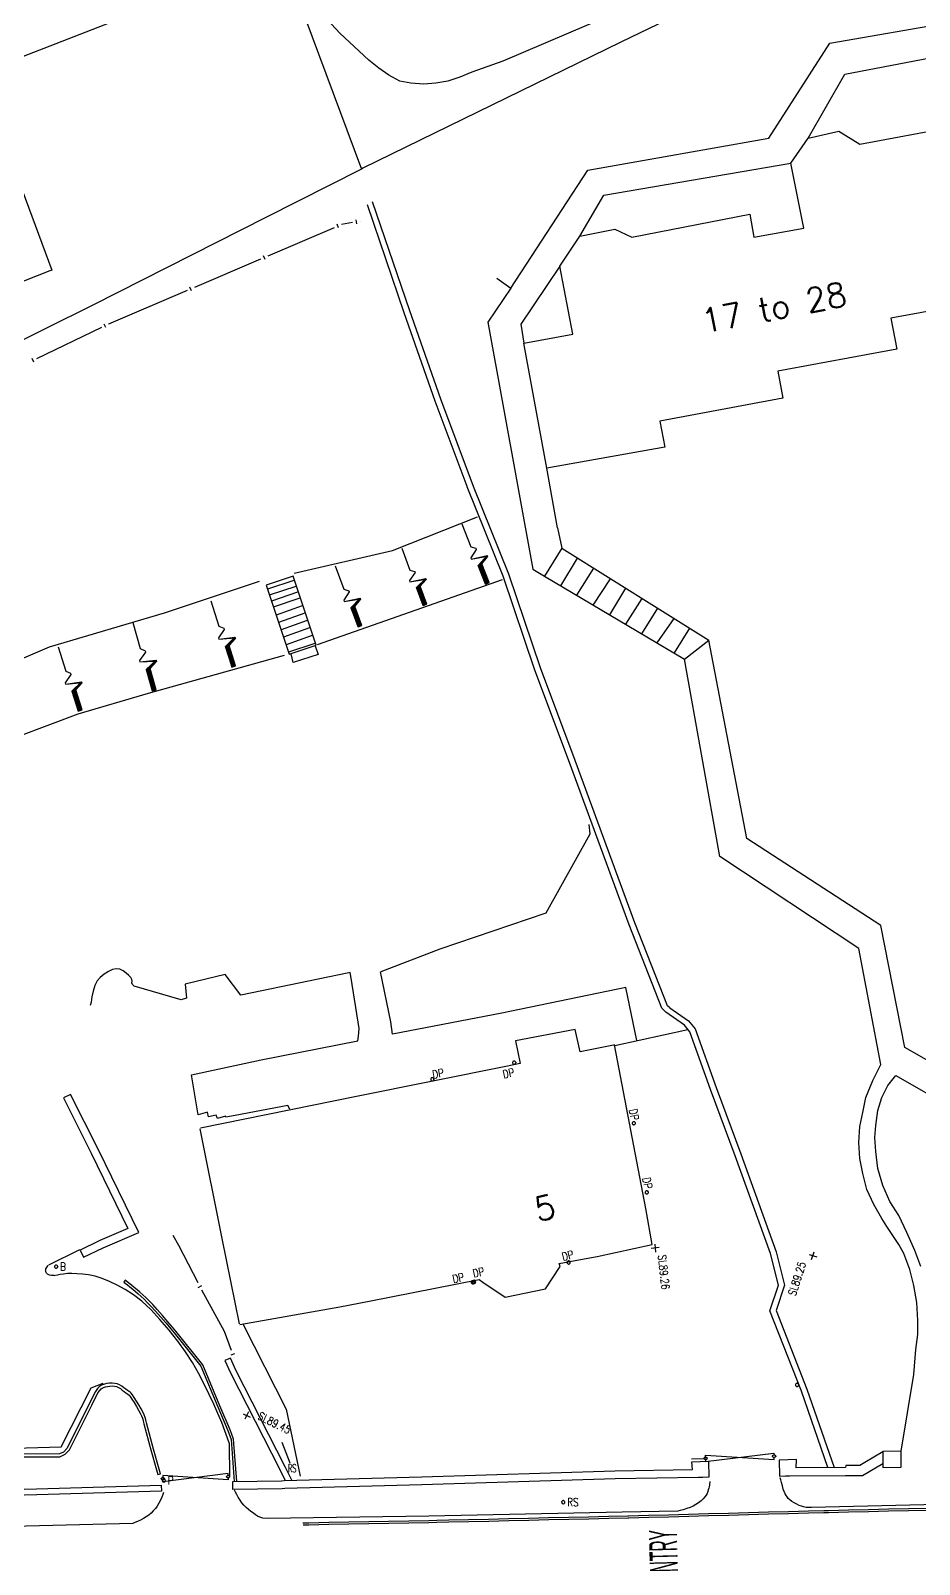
# Model space of a CAD drawing. Extents: x 427500 to 429848, y 434500 to 436505.
# Drawn here: x 427815.6 to 427860, y 436379.2 to 436455.8 of the extents above; entities that cross this region are included whole.
import ezdxf

# ---------------------------------------------------------------- set-up
doc = ezdxf.new("R2010")
doc.units = 0
doc.layers.get('0').update_dxf_attribs({"color": 222})
doc.layers.add('LPTIP_Ex_Base', color=8, linetype='Continuous')
doc.styles.add('ARIAL', font='arial.ttf', dxfattribs={"width": 0.8})
doc.styles.add('MtXpl_Romans', font='romans__.ttf')
doc.styles.get("Standard").update_dxf_attribs({"font": 'romans.shx'})

# ---------------------------------------------------------------- blocks, each defined once
blk = doc.blocks.new('CIRCL')
at = {"color": 0, "linetype": 'ByBlock', "flags": 128}
for points in [[(0.5, 0), (0.475, 0.154), (0.404, 0.293), (0.293, 0.404), (0.154, 0.475), (0, 0.5), (-0.154, 0.475), (-0.293, 0.404), (-0.404, 0.293), (-0.475, 0.154), (-0.5, 0), (-0.475, -0.154), (-0.404, -0.293), (-0.293, -0.404), (-0.154, -0.475), (0, -0.5), (0.154, -0.475), (0.293, -0.404), (0.404, -0.293), (0.475, -0.154)], [(0.5, 0), (0.475, -0.154)]]:
    blk.add_lwpolyline(points, dxfattribs=at)
blk = doc.blocks.new('SPOT')
at = {"color": 0, "linetype": 'ByBlock', "flags": 128}
for points in [[(-0.5, 0), (0.5, 0)], [(0, 0.5), (0, -0.5)]]:
    blk.add_lwpolyline(points, dxfattribs=at)
blk = doc.blocks.new('FENCE_UP')
at = {"color": 0, "linetype": 'ByBlock', "flags": 128}
blk.add_lwpolyline([(0, 0.5), (0, -0.5)], dxfattribs=at)
blk = doc.blocks.new('GATE')
at = {"color": 0, "linetype": 'ByBlock', "flags": 128}
for points in [[(-0.450902, 0), (-0.451904, 0.007014), (-0.455912, 0.014028), (-0.460922, 0.019038), (-0.467936, 0.023046), (-0.475952, 0.024048), (-0.482966, 0.023046), (-0.48998, 0.019038), (-0.49499, 0.014028), (-0.498998, 0.007014), (-0.5, 0), (-0.498998, -0.007014), (-0.49499, -0.014028), (-0.48998, -0.019038), (-0.482966, -0.023046), (-0.475952, -0.024048), (-0.467936, -0.023046), (-0.460922, -0.019038), (-0.455912, -0.014028), (-0.451904, -0.007014)], [(-0.475952, 0.024048), (-0.475952, 0.078156), (0.475952, -0.078156), (0.475952, -0.024048)], [(-0.475952, -0.024048), (-0.475952, -0.078156), (0.475952, 0.078156), (0.475952, 0.024048)], [(-0.450902, 0), (-0.451904, -0.007014)], [(0.5, 0), (0.498998, 0.007014), (0.49499, 0.014028), (0.48998, 0.019038), (0.482966, 0.023046), (0.475952, 0.024048), (0.467936, 0.023046), (0.460922, 0.019038), (0.455912, 0.014028), (0.451904, 0.007014), (0.450902, 0), (0.451904, -0.007014), (0.455912, -0.014028), (0.460922, -0.019038), (0.467936, -0.023046), (0.475952, -0.024048), (0.482966, -0.023046), (0.48998, -0.019038), (0.49499, -0.014028), (0.498998, -0.007014)], [(0.5, 0), (0.498998, -0.007014)]]:
    blk.add_lwpolyline(points, dxfattribs=at)
blk = doc.blocks.new('MH_LINE')
at = {"color": 0, "linetype": 'ByBlock', "flags": 128}
blk.add_lwpolyline([(-0.5, 0), (0.5, 0)], dxfattribs=at)
blk = doc.blocks.new('MH_BANK_L')
at = {"color": 0, "linetype": 'ByBlock', "flags": 128}
for points in [[(-0.19, 0.02005), (-0.5, 0.02005)], [(-0.5, 0.02005), (-0.5, 0.00005)], [(-0.5, 0.01905), (-0.19, 0.01905)], [(-0.5, 0.01795), (-0.19, 0.01795)], [(-0.5, 0.01695), (-0.19, 0.01695)], [(-0.5, 0.01595), (-0.19, 0.01595)], [(-0.5, 0.01495), (-0.19, 0.01495)], [(-0.5, 0.01395), (-0.19, 0.01395)], [(-0.5, 0.01305), (-0.19, 0.01305)], [(-0.5, 0.01205), (-0.19, 0.01205)], [(-0.5, 0.01105), (-0.19, 0.01105)], [(-0.5, 0.01005), (-0.19, 0.01005)], [(-0.5, 0.00905), (-0.19, 0.00905)], [(-0.5, 0.00805), (-0.19, 0.00805)], [(-0.5, 0.00695), (-0.19, 0.00695)], [(-0.5, 0.00595), (-0.19, 0.00595)], [(-0.5, 0.00495), (-0.19, 0.00495)], [(-0.5, 0.00405), (-0.19, 0.00405)], [(-0.5, 0.00295), (-0.19, 0.00295)], [(-0.5, 0.00195), (-0.19, 0.00195)], [(-0.5, 0.00105), (-0.19, 0.00105)], [(-0.5, 0.00005), (-0.19, 0.00005)], [(-0.19, 0.00005), (-0.19, 0.02005)], [(-0.1, -0.04005), (-0.19, 0.02005)], [(-0.19, 0.01905), (-0.101, -0.03995)], [(-0.19, 0.01795), (-0.102, -0.04005)], [(-0.19, 0.01695), (-0.1031, -0.03995)], [(-0.19, 0.01595), (-0.1042, -0.04005)], [(-0.19, 0.01495), (-0.1052, -0.03995)], [(-0.19, 0.01395), (-0.1062, -0.03995)], [(-0.19, 0.01305), (-0.1072, -0.03995)], [(-0.19, 0.01205), (-0.108, -0.03995)], [(-0.19, 0.01105), (-0.109, -0.03995)], [(-0.19, 0.01005), (-0.11, -0.04005)], [(-0.19, 0.00905), (-0.1112, -0.03995)], [(-0.19, 0.00805), (-0.19, 0.00695)], [(-0.19, 0.00805), (-0.1124, -0.04005)], [(-0.19, 0.00695), (-0.1135, -0.03995)], [(-0.19, 0.00595), (-0.1144, -0.03995)], [(-0.19, 0.00495), (-0.1154, -0.03995)], [(-0.19, 0.00405), (-0.1163, -0.03995)], [(-0.19, 0.00295), (-0.1173, -0.03995)], [(-0.19, 0.00195), (-0.1183, -0.03995)], [(-0.19, 0.00105), (-0.1191, -0.04005)], [(-0.19, 0.00005), (-0.12, -0.04005)], [(-0.0601, 0.04005), (-0.11, -0.04005)], [(-0.0601, 0.04005), (-0.109, -0.03995)], [(-0.0601, 0.04005), (-0.108, -0.03995)], [(-0.0601, 0.04005), (-0.1072, -0.03995)], [(-0.0601, 0.04005), (-0.1062, -0.03995)], [(-0.0601, 0.04005), (-0.1058, -0.03085)], [(-0.0601, 0.04005), (-0.1055, -0.03155)], [(-0.0601, 0.04005), (-0.1052, -0.03995)], [(-0.0601, 0.04005), (-0.1042, -0.04005)], [(-0.0601, 0.04005), (-0.1031, -0.03995)], [(-0.0601, 0.04005), (-0.102, -0.04005)], [(-0.0601, 0.04005), (-0.101, -0.03995)], [(-0.0601, 0.04005), (-0.1, -0.04005)], [(-0.0601, 0.04005), (-0.1, -0.04005)], [(-0.04, 0.04005), (-0.0601, 0.04005)], [(0.05, 0.00005), (-0.04, 0.04005)], [(0.07, 0.00005), (0.05, 0.00005)], [(0.12, 0.02005), (0.07, 0.00005)], [(0.5, 0.02005), (0.12, 0.02005)], [(-0.1, -0.04005), (-0.12, -0.04005)], [(-0.1058, -0.03085), (-0.1137, -0.03085)], [(-0.1055, -0.03155), (-0.1127, -0.03155)], [(-0.1059, -0.03225), (-0.1116, -0.03225)], [(-0.1065, -0.03295), (-0.1105, -0.03295)], [(-0.107, -0.03375), (-0.1094, -0.03375)], [(-0.1075, -0.03445), (-0.1083, -0.03445)], [(-0.1055, -0.03155), (-0.1077, -0.03485)]]:
    blk.add_lwpolyline(points, dxfattribs=at)

msp = doc.modelspace()

# ---------------------------------------------------------------- linework, layer by layer
at = {"layer": 'LPTIP_Ex_Base', "color": 251, "true_color": 0x636466}
for p, q in [((427855.95, 436460.5), (427845.1, 436455.25)), ((427828.15, 436459.6), (427811.13, 436452.94)), ((427852.05, 436459.8), (427839.2, 436454.3)), ((427831.05, 436455.7), (427828.61, 436458.36)), ((427828.61, 436458.36), (427832.13, 436448.91)), ((427855.55, 436455.2), (427865.85, 436457)), ((427832.5, 436454.35), (427831.05, 436455.7)), ((427845.1, 436455.25), (427832.2, 436448.95)), ((427852.5, 436450.45), (427855.55, 436455.2)), ((427856.3, 436453.65), (427862.8, 436454.9)), ((427833, 436453.95), (427832.5, 436454.35)), ((427833.5, 436453.6), (427833, 436453.95)), ((427839.2, 436454.3), (427837.65, 436453.75)), ((427834.05, 436453.3), (427833.5, 436453.6)), ((427834.6, 436453.2), (427834.05, 436453.3)), ((427835.25, 436453.15), (427834.6, 436453.2)), ((427835.85, 436453.2), (427835.25, 436453.15)), ((427836.45, 436453.3), (427835.85, 436453.2)), ((427837.05, 436453.5), (427836.45, 436453.3)), ((427837.65, 436453.75), (427837.05, 436453.5)), ((427854.47, 436450.46), (427856.3, 436453.65)), ((427857.05, 436450.15), (427862.9, 436451.25)), ((427843.45, 436448.85), (427852.5, 436450.45)), ((427853.6, 436449.2), (427854.47, 436450.46)), ((427854.47, 436450.46), (427856, 436450.8)), ((427856, 436450.8), (427857.05, 436450.15)), ((427832.13, 436448.91), (427827.36, 436446.49)), ((427832.2, 436448.95), (427832.13, 436448.91)), ((427839.6, 436442.95), (427843.45, 436448.85)), ((427844.25, 436447.6), (427853.6, 436449.2)), ((427854.25, 436445.95), (427853.6, 436449.2)), ((427815.155, 436447.899), (427816.651, 436443.853)), ((427843.05, 436445.55), (427844.25, 436447.6)), ((427827.36, 436446.49), (427818.7, 436442.1)), ((427845.65, 436445.5), (427851.55, 436446.65)), ((427851.55, 436446.65), (427851.75, 436445.5)), ((427842.05, 436444.05), (427843.05, 436445.55)), ((427843.05, 436445.55), (427844.8, 436445.9)), ((427844.8, 436445.9), (427845.65, 436445.5)), ((427851.75, 436445.5), (427854.25, 436445.95)), ((427842.05, 436444.05), (427840.1, 436441.15)), ((427842.7, 436440.65), (427842.05, 436444.05)), ((427816.558, 436443.817), (427806.65, 436439.95)), ((427816.651, 436443.853), (427816.558, 436443.817)), ((427838.9, 436443.45), (427839.6, 436442.95)), ((427839.6, 436442.95), (427838.45, 436441.25)), ((427864.55, 436442.55), (427858.6, 436441.45)), ((427818.7, 436442.1), (427807.3, 436436.45)), ((427838.45, 436441.25), (427840.7, 436428.9)), ((427840.1, 436441.15), (427840.25, 436440.2)), ((427858.6, 436441.45), (427858.9, 436439.9)), ((427840.25, 436440.2), (427842.7, 436440.65)), ((427841.4, 436433.95), (427840.25, 436440.2)), ((427858.9, 436439.9), (427852.95, 436438.8)), ((427852.95, 436438.8), (427853.2, 436437.45)), ((427853.2, 436437.45), (427847.05, 436436.3)), ((427847.05, 436436.3), (427847.3, 436435)), ((427847.3, 436435), (427841.4, 436433.95)), ((427841.93, 436430.98), (427841.4, 436433.95)), ((427841.93, 436430.98), (427842.15, 436429.95)), ((427842.15, 436429.95), (427841.28, 436428.56)), ((427842.1, 436428.07), (427842.93, 436429.46)), ((427842.15, 436429.95), (427849.5, 436425.35)), ((427840.7, 436428.9), (427841.28, 436428.56)), ((427843.73, 436428.96), (427842.88, 436427.61)), ((427841.28, 436428.56), (427848.28, 436424.41)), ((427843.72, 436427.11), (427844.58, 436428.43)), ((427845.33, 436427.96), (427844.54, 436426.63)), ((427845.35, 436426.15), (427846.16, 436427.44)), ((427846.93, 436426.96), (427846.14, 436425.68)), ((427846.91, 436425.22), (427847.76, 436426.44)), ((427848.54, 436425.95), (427847.76, 436424.72)), ((427848.28, 436424.41), (427849.5, 436425.35)), ((427851.4, 436415.45), (427849.5, 436425.35)), ((427850.05, 436414.55), (427848.28, 436424.41)), ((427858.1, 436411.1), (427851.4, 436415.45)), ((427857, 436409.95), (427850.05, 436414.55)), ((427859.3, 436405), (427858.1, 436411.1)), ((427858.1, 436404.15), (427857, 436409.95)), ((427848.281, 436406.112), (427847.35, 436406.761)), ((427847.558, 436406.981), (427848.487, 436406.334)), ((427848.548, 436405.781), (427848.281, 436406.112)), ((427848.487, 436406.334), (427848.813, 436405.93)), ((427849.581, 436402.89), (427848.548, 436405.781)), ((427848.813, 436405.93), (427849.863, 436402.993)), ((427866.25, 436401), (427859.3, 436405)), ((427857.7, 436403.35), (427858.1, 436404.15)), ((427857.35, 436402.5), (427857.7, 436403.35)), ((427858.45, 436403.1), (427858.85, 436403.6)), ((427858.85, 436403.6), (427867.75, 436398.45)), ((427850.817, 436399.576), (427849.581, 436402.89)), ((427849.863, 436402.993), (427851.099, 436399.68)), ((427858.15, 436402.5), (427858.45, 436403.1)), ((427857.2, 436401.75), (427857.35, 436402.5)), ((427857.85, 436401.1), (427857.95, 436401.85)), ((427857.95, 436401.85), (427858.15, 436402.5)), ((427857, 436400.25), (427857.05, 436401.05)), ((427857.05, 436401.05), (427857.2, 436401.75)), ((427857.8, 436400.5), (427857.85, 436401.1)), ((427857.85, 436399.8), (427857.8, 436400.5)), ((427852.579, 436394.691), (427850.817, 436399.576)), ((427851.099, 436399.68), (427852.866, 436394.779)), ((427857.05, 436399.45), (427857, 436400.25)), ((427857.95, 436398.95), (427857.85, 436399.8)), ((427857.2, 436398.7), (427857.05, 436399.45)), ((427858.2, 436398.1), (427857.95, 436398.95)), ((427857.4, 436397.9), (427857.2, 436398.7)), ((427858.55, 436397.3), (427858.2, 436398.1)), ((427857.75, 436397.15), (427857.4, 436397.9)), ((427859, 436396.6), (427858.55, 436397.3)), ((427858.15, 436396.45), (427857.75, 436397.15)), ((427858.4, 436396.05), (427858.15, 436396.45)), ((427859.4, 436395.75), (427859, 436396.6)), ((427859, 436395.15), (427858.4, 436396.05)), ((427859.8, 436394.85), (427859.4, 436395.75)), ((427859.25, 436394.7), (427859, 436395.15)), ((427852.976, 436393.118), (427852.579, 436394.691)), ((427852.866, 436394.779), (427853.289, 436393.106)), ((427859.55, 436393.9), (427859.25, 436394.7)), ((427860.1, 436394.05), (427859.8, 436394.85)), ((427859.75, 436393.1), (427859.55, 436393.9)), ((427820.32, 436393.363), (427820.246, 436393.268)), ((427820.246, 436393.268), (427820.324, 436393.207)), ((427820.398, 436393.302), (427820.32, 436393.363)), ((427820.324, 436393.207), (427820.432, 436393.123)), ((427820.506, 436393.218), (427820.398, 436393.302)), ((427820.432, 436393.123), (427820.56, 436393.022)), ((427820.635, 436393.116), (427820.506, 436393.218)), ((427820.56, 436393.022), (427820.698, 436392.91)), ((427820.775, 436393.002), (427820.635, 436393.116)), ((427820.698, 436392.91), (427820.837, 436392.791)), ((427820.915, 436392.882), (427820.775, 436393.002)), ((427820.837, 436392.791), (427820.974, 436392.671)), ((427821.053, 436392.761), (427820.915, 436392.882)), ((427820.974, 436392.671), (427821.114, 436392.546)), ((427821.195, 436392.636), (427821.053, 436392.761)), ((427821.346, 436392.497), (427821.195, 436392.636)), ((427852.553, 436391.835), (427852.976, 436393.118)), ((427853.289, 436393.106), (427852.872, 436391.844)), ((427859.9, 436392.25), (427859.75, 436393.1)), ((427821.114, 436392.546), (427821.263, 436392.41)), ((427821.263, 436392.41), (427821.426, 436392.252)), ((427821.511, 436392.337), (427821.346, 436392.497)), ((427821.426, 436392.252), (427821.608, 436392.065)), ((427821.695, 436392.147), (427821.511, 436392.337)), ((427821.608, 436392.065), (427821.832, 436391.817)), ((427821.922, 436391.897), (427821.695, 436392.147)), ((427822.188, 436391.594), (427821.922, 436391.897)), ((427852.872, 436391.844), (427854.409, 436387.914)), ((427859.95, 436391.35), (427859.9, 436392.25)), ((427821.832, 436391.817), (427822.097, 436391.515)), ((427822.097, 436391.515), (427822.366, 436391.204)), ((427822.457, 436391.282), (427822.188, 436391.594)), ((427822.366, 436391.204), (427822.601, 436390.929)), ((427822.692, 436391.007), (427822.457, 436391.282)), ((427854.127, 436387.81), (427852.553, 436391.835)), ((427859.95, 436390.65), (427859.95, 436391.35)), ((427822.601, 436390.929), (427822.766, 436390.737)), ((427822.859, 436390.814), (427822.692, 436391.007)), ((427822.766, 436390.737), (427824.103, 436389.061)), ((427824.207, 436389.123), (427822.859, 436390.814)), ((427859.85, 436389.9), (427859.95, 436390.65)), ((427859.75, 436388.65), (427859.85, 436389.9)), ((427824.103, 436389.061), (427824.95, 436387.029)), ((427825.06, 436387.076), (427824.207, 436389.123)), ((427825.578, 436389.467), (427825.306, 436389.34)), ((427825.306, 436389.34), (427825.59, 436388.733)), ((427825.86, 436388.865), (427825.578, 436389.467)), ((427828.316, 436384.03), (427825.86, 436388.865)), ((427825.59, 436388.733), (427828.048, 436383.895)), ((427859.118, 436384.809), (427859.75, 436388.65)), ((427855.45, 436383.99), (427854.127, 436387.81)), ((427854.409, 436387.914), (427855.768, 436383.991)), ((427824.95, 436387.029), (427825.454, 436385.842)), ((427825.566, 436385.887), (427825.06, 436387.076)), ((427825.454, 436385.842), (427825.621, 436385.394)), ((427825.74, 436385.419), (427825.566, 436385.887)), ((427825.621, 436385.394), (427825.777, 436383.3)), ((427825.898, 436383.301), (427825.74, 436385.419)), ((427828.048, 436383.895), (427828.32, 436383.348)), ((427828.65, 436383.357), (427828.316, 436384.03))]:
    msp.add_line(p, q, dxfattribs=at)
at = {"layer": 'LPTIP_Ex_Base', "color": 251, "true_color": 0x636466, "flags": 128}
for points in [[(427847.35, 436406.761), (427847.153, 436406.966), (427845.525, 436411.119), (427842.531, 436419.24), (427840.795, 436423.866), (427839.218, 436428.56), (427837.412, 436433.02), (427837.416, 436433.033), (427835.826, 436437.302), (427834.275, 436441.73), (427832.443, 436447.12)], [(427847.432, 436407.076), (427845.806, 436411.225), (427842.812, 436419.345), (427841.078, 436423.967), (427839.499, 436428.664), (427837.728, 436433.039), (427837.731, 436433.047), (427836.108, 436437.403), (427834.559, 436441.829), (427832.69, 436447.274)], [(427832.084, 436446.306), (427832.084, 436446.306)], [(427830.769, 436445.978), (427827.459, 436444.563)], [(427831.69, 436446.235), (427831.137, 436446.135), (427831.137, 436446.135)], [(427827.091, 436444.405), (427823.781, 436442.99)], [(427823.413, 436442.833), (427819.495, 436441.158), (427819.495, 436441.158)], [(427819.134, 436440.985), (427815.888, 436439.429)], [(427828.77, 436428.712), (427833.692, 436429.843), (427837.937, 436431.529)], [(427811.27, 436422.772), (427816.545, 436425.022), (427822.28, 436426.718), (427827.038, 436428.304)], [(427827.446, 436427.928), (427828.766, 436428.355)], [(427827.541, 436427.63), (427828.862, 436428.065)], [(427829.928, 436425.141), (427839.192, 436428.388)], [(427827.649, 436427.324), (427828.957, 436427.771)], [(427827.74, 436427.026), (427829.073, 436427.481)], [(427827.885, 436426.629), (427829.189, 436427.092)], [(427828.005, 436426.252), (427829.313, 436426.716)], [(427828.129, 436425.888), (427829.429, 436426.356)], [(427828.257, 436425.524), (427829.553, 436425.991)], [(427828.382, 436425.147), (427829.685, 436425.611)], [(427828.51, 436424.775), (427829.814, 436425.205)], [(427829.821, 436425.082), (427829.975, 436424.642), (427828.714, 436424.239), (427828.614, 436424.67)], [(427813.431, 436419.974), (427817.972, 436421.681), (427821.491, 436422.716), (427828.283, 436424.616)], [(427833.113, 436408.797), (427836.076, 436409.934), (427841.365, 436411.722), (427843.562, 436415.674), (427843.525, 436416.14)], [(427828.557, 436401.907), (427828.46, 436402.086), (427825.817, 436401.589), (427825.349, 436401.519), (427825.336, 436401.564), (427824.935, 436401.446), (427824.866, 436401.613), (427824.482, 436401.525), (427824.429, 436401.762), (427823.963, 436401.627), (427823.631, 436403.633), (427827.112, 436404.377), (427831.951, 436405.32), (427831.989, 436405.564), (427832.015, 436405.942), (427831.613, 436408.467), (427831.57, 436408.737), (427831.5, 436408.723), (427826.097, 436407.618), (427825.312, 436408.645), (427823.315, 436408.165), (427823.388, 436407.455), (427823.114, 436407.369), (427820.777, 436408.052), (427820.682, 436408.136), (427820.657, 436408.222), (427820.664, 436408.311), (427820.661, 436408.401), (427820.609, 436408.49), (427820.503, 436408.595), (427820.367, 436408.717), (427820.213, 436408.831), (427820.046, 436408.912), (427819.876, 436408.932), (427819.689, 436408.887), (427819.481, 436408.793), (427819.27, 436408.659), (427819.076, 436408.498), (427818.921, 436408.319), (427818.807, 436408.092), (427818.723, 436407.812), (427818.66, 436407.521), (427818.614, 436407.265), (427818.577, 436407.088)], [(427845.905, 436405.342), (427845.353, 436407.988), (427839.152, 436406.707), (427833.682, 436405.659), (427833.603, 436406.277), (427833.086, 436408.78)], [(427847.558, 436406.981), (427847.432, 436407.076)], [(427826.053, 436391.141), (427831.049, 436392.027), (427832.524, 436392.308), (427838.012, 436393.402), (427838.202, 436393.269), (427839.316, 436392.518), (427841.328, 436392.933), (427842.074, 436394.042), (427842.02, 436394.192), (427843.078, 436394.391), (427843.923, 436394.542), (427846.676, 436395.151), (427846.351, 436396.948), (427844.789, 436405.123), (427844.735, 436405.11), (427843.06, 436404.782), (427842.819, 436405.9), (427839.832, 436405.331), (427840.071, 436404.195), (427839.346, 436404.04), (427831.88, 436402.551), (427824.093, 436400.96)], [(427848.447, 436405.877), (427844.799, 436405.082)], [(427826.029, 436391.171), (427825.162, 436395.453), (427824.07, 436400.925)], [(427823.969, 436393.226), (427823.006, 436395.101), (427822.72, 436395.596)], [(427816.5, 436394.131), (427818.053, 436394.891)], [(427816.82, 436393.586), (427816.774, 436393.591), (427816.706, 436393.596), (427816.63, 436393.603), (427816.558, 436393.612), (427816.502, 436393.624), (427816.466, 436393.638), (427816.44, 436393.655), (427816.421, 436393.673), (427816.406, 436393.695), (427816.392, 436393.718), (427816.375, 436393.744), (427816.36, 436393.773), (427816.348, 436393.804), (427816.342, 436393.838), (427816.346, 436393.876), (427816.362, 436393.922), (427816.391, 436393.977), (427816.425, 436394.033), (427816.456, 436394.082), (427816.476, 436394.116)], [(427825.556, 436383.57), (427825.53, 436385.18), (427825.434, 436385.463), (427825.304, 436385.825), (427825.145, 436386.243), (427824.96, 436386.694), (427824.751, 436387.156), (427824.521, 436387.64), (427824.268, 436388.163), (427823.988, 436388.705), (427823.679, 436389.25), (427823.337, 436389.779), (427822.948, 436390.312), (427822.512, 436390.863), (427822.054, 436391.399), (427821.595, 436391.89), (427821.159, 436392.305), (427820.74, 436392.635), (427820.324, 436392.903), (427819.918, 436393.119), (427819.529, 436393.295), (427819.164, 436393.443), (427818.82, 436393.555), (427818.491, 436393.622), (427818.183, 436393.658), (427817.901, 436393.676), (427817.651, 436393.688), (427817.43, 436393.688), (427817.235, 436393.668), (427817.069, 436393.637), (427816.935, 436393.606), (427816.835, 436393.587)], [(427825.635, 436389.848), (427825.278, 436390.802), (427824.152, 436392.87), (427824.152, 436392.87)], [(427826.221, 436391.153), (427828.362, 436386.919), (427829.071, 436383.571)], [(427825.775, 436389.473), (427825.775, 436389.473)], [(427808.929, 436384.793), (427817.124, 436385.033), (427818.615, 436387.98), (427819.227, 436388.22)], [(427815.042, 436384.524), (427817.06, 436384.535), (427817.326, 436384.655), (427817.541, 436384.879), (427818.647, 436387.109), (427818.955, 436387.723), (427819.046, 436387.851), (427819.116, 436387.927), (427819.176, 436387.968), (427819.243, 436387.995), (427819.329, 436388.024), (427819.432, 436388.051), (427819.546, 436388.067), (427819.665, 436388.071), (427819.781, 436388.062), (427819.885, 436388.041), (427819.981, 436388.002), (427820.079, 436387.941), (427820.175, 436387.869), (427820.265, 436387.796), (427820.347, 436387.731), (427820.411, 436387.69), (427820.452, 436387.668), (427820.478, 436387.651), (427820.512, 436387.617), (427820.569, 436387.543), (427820.658, 436387.413), (427820.768, 436387.241), (427820.884, 436387.052), (427820.992, 436386.868), (427821.077, 436386.712), (427821.135, 436386.581), (427821.179, 436386.458), (427821.212, 436386.348), (427821.237, 436386.254), (427821.257, 436386.186), (427821.601, 436384.878), (427821.88, 436383.878), (427821.946, 436383.639), (427822.081, 436383.676), (427822.015, 436383.915), (427821.736, 436384.915), (427821.392, 436386.223), (427821.372, 436386.291), (427821.347, 436386.385), (427821.312, 436386.502), (427821.265, 436386.633), (427821.202, 436386.774), (427821.114, 436386.936), (427821.005, 436387.124), (427820.887, 436387.316), (427820.775, 436387.49), (427820.683, 436387.625), (427820.618, 436387.71), (427820.567, 436387.76), (427820.523, 436387.789), (427820.482, 436387.811), (427820.429, 436387.845), (427820.352, 436387.905), (427820.261, 436387.979), (427820.158, 436388.057), (427820.045, 436388.127), (427819.925, 436388.176), (427819.8, 436388.201), (427819.667, 436388.211), (427819.534, 436388.207), (427819.404, 436388.189), (427819.289, 436388.158), (427819.194, 436388.127), (427819.109, 436388.091), (427819.024, 436388.033), (427818.937, 436387.94), (427818.834, 436387.795), (427818.522, 436387.171), (427817.425, 436384.961), (427817.244, 436384.771), (427817.029, 436384.675), (427815.039, 436384.664)], [(427848.637, 436384.435), (427849.327, 436384.44)], [(427858.196, 436384.783), (427857.304, 436384.239), (427857.05, 436384.098), (427856.343, 436384.104), (427856.338, 436383.992), (427853.865, 436383.987), (427853.88, 436384.392), (427853.013, 436384.37), (427853.031, 436383.57), (427853.331, 436383.577), (427853.533, 436383.586), (427856.339, 436383.592), (427857.178, 436383.596), (427857.558, 436383.809), (427858.198, 436384.198)], [(427865.172, 436382.254), (427854.638, 436381.99), (427854.479, 436381.993), (427854.374, 436381.997), (427854.299, 436382.007), (427854.228, 436382.026), (427854.137, 436382.057), (427854.02, 436382.104), (427853.894, 436382.163), (427853.767, 436382.231), (427853.649, 436382.304), (427853.551, 436382.378), (427853.474, 436382.45), (427853.414, 436382.523), (427853.365, 436382.601), (427853.32, 436382.688), (427853.274, 436382.79), (427853.225, 436382.921), (427853.176, 436383.08), (427853.131, 436383.241), (427853.093, 436383.383), (427853.066, 436383.482)], [(427822.244, 436382.749), (427822.205, 436382.654), (427822.151, 436382.519), (427822.085, 436382.364), (427822.009, 436382.207), (427821.926, 436382.069), (427821.832, 436381.948), (427821.728, 436381.832), (427821.615, 436381.721), (427821.497, 436381.619), (427821.375, 436381.527), (427821.24, 436381.443), (427821.089, 436381.366), (427820.939, 436381.299), (427820.804, 436381.244), (427820.7, 436381.203), (427815.371, 436381.062), (427805.226, 436380.827), (427795.38, 436380.573), (427794.484, 436380.591)], [(427849.549, 436383.293), (427849.544, 436383.249), (427849.538, 436383.187), (427849.529, 436383.114), (427849.516, 436383.035), (427849.495, 436382.957), (427849.473, 436382.877), (427849.449, 436382.792), (427849.418, 436382.704), (427849.373, 436382.614), (427849.308, 436382.525), (427849.219, 436382.432), (427849.112, 436382.334), (427848.99, 436382.237), (427848.859, 436382.146), (427848.723, 436382.067), (427848.571, 436381.999), (427848.398, 436381.939), (427848.224, 436381.887), (427848.069, 436381.845), (427847.954, 436381.813), (427845.171, 436381.756), (427835.498, 436381.562), (427827.439, 436381.441), (427827.204, 436381.471), (427827.047, 436381.514), (427826.937, 436381.569), (427826.843, 436381.635), (427826.733, 436381.71), (427826.607, 436381.796), (427826.484, 436381.896), (427826.367, 436382.004), (427826.257, 436382.118), (427826.157, 436382.233), (427826.063, 436382.361), (427825.974, 436382.505), (427825.895, 436382.646), (427825.829, 436382.769), (427825.781, 436382.855)], [(427860.486, 436381.953), (427859.486, 436381.93), (427858.487, 436381.906), (427857.487, 436381.883), (427856.487, 436381.86), (427855.488, 436381.836), (427855.243, 436381.83), (427854.488, 436381.81), (427853.488, 436381.783), (427852.488, 436381.756), (427851.489, 436381.729), (427850.489, 436381.702), (427849.49, 436381.675), (427848.49, 436381.648), (427847.49, 436381.621), (427846.491, 436381.594), (427845.491, 436381.567), (427845.459, 436381.566), (427844.491, 436381.543), (427843.492, 436381.52), (427842.492, 436381.497), (427841.492, 436381.473), (427840.493, 436381.45), (427839.493, 436381.427), (427838.493, 436381.404), (427837.493, 436381.38), (427836.494, 436381.357), (427835.895, 436381.343), (427835.494, 436381.335), (427834.494, 436381.316), (427833.494, 436381.297), (427832.495, 436381.277), (427831.495, 436381.258), (427830.495, 436381.239), (427829.495, 436381.219), (427829.211, 436381.214), (427829.211, 436381.214)], [(427860.489, 436381.853), (427859.489, 436381.83), (427858.489, 436381.806), (427857.489, 436381.783), (427856.49, 436381.76), (427855.49, 436381.736), (427855.245, 436381.731), (427854.49, 436381.71), (427853.491, 436381.683), (427852.491, 436381.656), (427851.492, 436381.629), (427850.492, 436381.602), (427849.492, 436381.575), (427848.493, 436381.548), (427847.493, 436381.521), (427846.493, 436381.494), (427845.494, 436381.467), (427845.461, 436381.466), (427844.494, 436381.443), (427843.494, 436381.42), (427842.494, 436381.397), (427841.495, 436381.373), (427840.495, 436381.35), (427839.495, 436381.327), (427838.495, 436381.304), (427837.496, 436381.28), (427836.496, 436381.257), (427835.898, 436381.243), (427835.496, 436381.235), (427834.496, 436381.216), (427833.496, 436381.197), (427832.497, 436381.177), (427831.497, 436381.158), (427830.497, 436381.139), (427829.497, 436381.119), (427829.213, 436381.114), (427829.213, 436381.114)]]:
    msp.add_lwpolyline(points, dxfattribs=at)
for points in [[(427829.866, 436425.116), (427828.716, 436428.551), (427827.368, 436428.099), (427828.518, 436424.665)], [(427818.237, 436394.508), (427819.213, 436394.982), (427821.004, 436395.751), (427818.979, 436399.883), (427817.593, 436402.649), (427817.236, 436402.47), (427818.621, 436399.705), (427820.459, 436395.952), (427819.047, 436395.345), (427818.062, 436394.867)], [(427849.48, 436384.308), (427849.508, 436383.508), (427849.198, 436383.498), (427848.991, 436383.495), (427844.81, 436383.423), (427835.16, 436383.137), (427828.307, 436382.947), (427828.17, 436382.93), (427825.7, 436382.899), (427825.695, 436383.299), (427828.142, 436383.33), (427828.276, 436383.347), (427835.149, 436383.536), (427844.801, 436383.823), (427848.679, 436383.89), (427848.645, 436384.28)], [(427859.118, 436384.809), (427858.2, 436384.804), (427858.204, 436384.004), (427859.122, 436384.009)], [(427822.126, 436383.109), (427822.134, 436382.809), (427815.903, 436382.634), (427805.41, 436382.341), (427803.285, 436382.379), (427803.29, 436382.679), (427805.409, 436382.641), (427815.894, 436382.934)]]:
    msp.add_lwpolyline(points, close=True, dxfattribs=at)

# ---------------------------------------------------------------- block references
at = {"layer": 'LPTIP_Ex_Base', "color": 251, "true_color": 0x636466}
for name, p, xscale, yscale, zscale, rotation in [('FENCE_UP', (427831.887, 436446.271), 0.2000000000000001, 0.2000000000000001, 0.2000000000000001, 190.225913), ('FENCE_UP', (427830.953, 436446.057), 0.2, 0.2, 0.2, 203.149524), ('FENCE_UP', (427827.275, 436444.484), 0.2, 0.2, 0.2, 203.149524), ('FENCE_UP', (427823.597, 436442.911), 0.2, 0.2, 0.2, 203.149524), ('FENCE_UP', (427819.315, 436441.071), 0.2, 0.2, 0.2, 205.6068979999999), ('FENCE_UP', (427815.707, 436439.342), 0.2, 0.2, 0.2, 205.6068979999999), ('MH_BANK_L', (427837.928, 436429.741), 3.238869, 10, 3.238869, 111.453956), ('MH_BANK_L', (427834.867, 436428.592), 3.049066, 10, 3.049066, 110.50952), ('MH_BANK_L', (427831.577, 436427.619), 3.257055, 10, 3.257055, 110.730262), ('MH_BANK_L', (427825.323, 436425.724), 3.47111, 10, 3.47111, 107.477206), ('MH_BANK_L', (427821.383, 436424.586), 3.545482, 10, 3.545482, 105.834322), ('MH_BANK_L', (427817.658, 436423.477), 3.35768, 10, 3.35768, 107.489857), ('CIRCL', (427839.768, 436404.238), 0.16, 0.16, 0.16, 11.568507), ('CIRCL', (427835.675, 436403.4), 0.16, 0.16, 0.16, 11.568507), ('CIRCL', (427845.75, 436401.206), 0.16, 0.16, 0.16, 280.657187), ('CIRCL', (427846.401, 436397.75), 0.16, 0.16, 0.16, 221.892736), ('SPOT', (427846.816, 436394.967), 0.4, 0.4, 0.4, 276.313416), ('CIRCL', (427842.496, 436394.247), 0.16, 0.16, 0.16, 191.608382), ('SPOT', (427854.702, 436394.587), 0.4, 0.4, 0.4, 72.20879399999998), ('CIRCL', (427837.767, 436393.276), 0.16, 0.16, 0.16, 199.0390509999999), ('FENCE_UP', (427824.06, 436393.048), 0.2, 0.2, 0.2, 117.182502), ('CIRCL', (427837.698, 436393.252), 0.16, 0.16, 0.16, 101.275166), ('FENCE_UP', (427825.705, 436389.66), 0.2, 0.2, 0.2, 110.509283), ('SPOT', (427826.393, 436386.595), 0.4, 0.4, 0.4, 333.354023), ('MH_LINE', (427828.356, 436384.741), 1.103385, 1.103385, 1.103385, 291.002379), ('GATE', (427851.05, 436384.508), 3.598839, 2, 3.598839, 1.741252), ('GATE', (427823.838, 436383.487), 3.433311, 2, 3.433311, 181.747865), ('CIRCL', (427842.223, 436382.263), 0.16, 0.16, 0.16, 174.416964)]:
    msp.add_blockref(name, p, dxfattribs=dict(at, xscale=xscale, yscale=yscale, zscale=zscale, rotation=rotation))
at = {"layer": 'LPTIP_Ex_Base', "color": 251, "true_color": 0x636466, "xscale": 0.16, "yscale": 0.16, "zscale": 0.16}
for p in [(427816.866, 436394.038), (427853.914, 436388.126), (427822.252, 436383.349)]:
    msp.add_blockref('CIRCL', p, dxfattribs=at)

# ---------------------------------------------------------------- texts
at = {"layer": 'LPTIP_Ex_Base', "color": 251, "true_color": 0x636466, "style": 'MtXpl_Romans'}
for s, rotation, p in [('17 to 28', 11.1, (427849.268, 436440.692)), ('5', 12, (427840.932, 436396.29))]:
    msp.add_text(s, height=1.2, rotation=rotation, dxfattribs=at).set_placement(p)
at = {"layer": 'LPTIP_Ex_Base', "color": 251, "true_color": 0x636466, "width": 0.8}
for s, rotation, p in [('DP', 10.85, (427835.72, 436403.44)), ('DP', 12.48556, (427839.252, 436403.447)), ('DP', 281.07861, (427845.509, 436401.887)), ('DP', 280.78415, (427846.181, 436398.459)), ('DP', 14.13611, (427842.221, 436394.325)), ('SL89.26', 276.31342, (427846.957, 436394.608)), ('SL89.25', 72.20879, (427853.835, 436392.544)), ('DP', 11.96861, (427836.737, 436393.212)), ('DP', 11.92944, (427837.744, 436393.494)), ('SL89.45', -26.64598, (427826.918, 436386.433)), ('P', 359.99893, (427822.452, 436383.149)), ('RS', 359.99893, (427842.423, 436382.063))]:
    msp.add_text(s, height=0.4, rotation=rotation, dxfattribs=at).set_placement(p)
at = {"layer": 'LPTIP_Ex_Base', "color": 251, "true_color": 0x636466}
for s, width, p in [('B', 0.8, (427817.066, 436393.838)), ('RS', 0.6, (427828.46, 436383.759))]:
    msp.add_text(s, height=0.4, dxfattribs=dict(at, width=width)).set_placement(p)
at = {"layer": 'LPTIP_Ex_Base', "color": 251, "true_color": 0x636466, "style": 'ARIAL', "width": 0.4}
msp.add_text('NO ENTRY', height=1.4, rotation=91.48392, dxfattribs=at).set_placement((427848.005, 436376.864))

doc.saveas('drawing.dxf')
